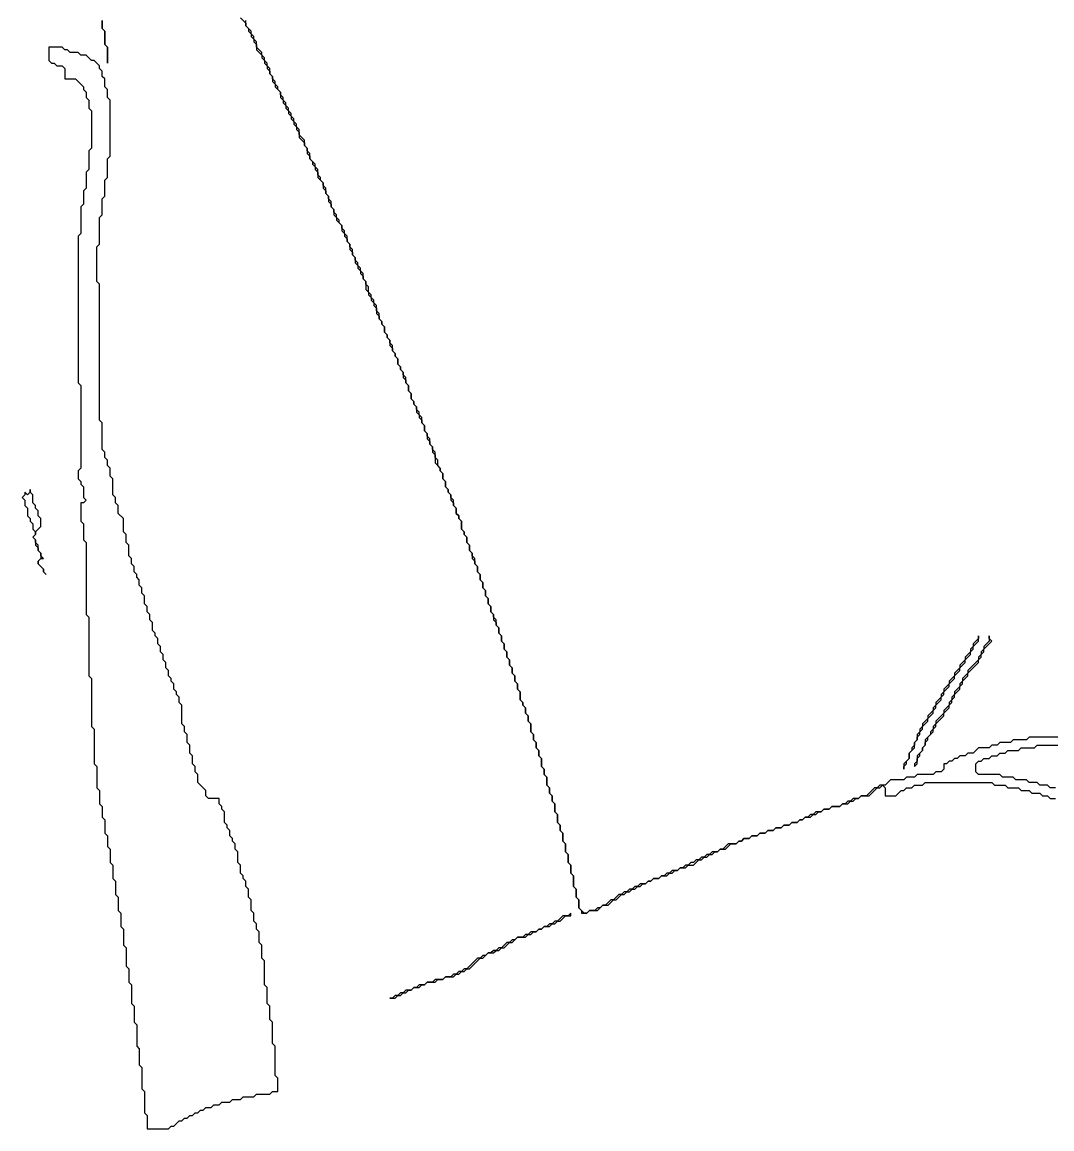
# Model space of a CAD drawing. Header units: metres. Extents: x 0 to 500, y 0 to 703.
# Drawn here: x 201.1 to 249.4, y 428 to 479.9 of the extents above; entities that cross this region are included whole.
import ezdxf

# ---------------------------------------------------------------- set-up
doc = ezdxf.new("R2010")
doc.units = ezdxf.units.M

msp = doc.modelspace()

# ---------------------------------------------------------------- linework, layer by layer
for points in [[(204.875, 480), (204.875, 479.625), (205, 479.5), (205, 478.875), (205.125, 478.75), (205.125, 478), (205.125, 478.75), (205, 478.875), (205, 479.5), (204.875, 479.625), (204.875, 480)], [(211.375, 480.125), (211.625, 479.875), (211.625, 479.75), (211.75, 479.625), (211.75, 479.5), (211.875, 479.375), (211.875, 479.25), (212, 479.125), (212, 479), (212.125, 478.875), (212.125, 478.625), (212.375, 478.375), (212.375, 478.25), (212.5, 478.125), (212.5, 478), (212.625, 477.875), (212.625, 477.75), (212.75, 477.625), (212.75, 477.5), (212.875, 477.375), (212.875, 477.125), (213, 477), (213, 476.875), (213.25, 476.625), (213.25, 476.375), (213.375, 476.25), (213.375, 476.125), (213.5, 476), (213.5, 475.875), (213.625, 475.75), (213.625, 475.625), (213.75, 475.5), (213.75, 475.375), (213.875, 475.25), (213.875, 475.125), (214, 475), (214, 474.875), (214.125, 474.75), (214.125, 474.5), (214.375, 474.25), (214.375, 474.125), (214.5, 474), (214.5, 473.75), (214.625, 473.625), (214.625, 473.5), (214.75, 473.375), (214.75, 473.25), (214.875, 473.125), (214.875, 473), (215, 472.875), (215, 472.625), (215.25, 472.375), (215.25, 472.125), (215.375, 472), (215.375, 471.875), (215.5, 471.75), (215.5, 471.5), (215.625, 471.375), (215.625, 471.25), (215.75, 471.125), (215.75, 470.875), (215.875, 470.75), (215.875, 470.625), (216.125, 470.375), (216.125, 470.125), (216.25, 470), (216.25, 469.875), (216.375, 469.75), (216.375, 469.625), (216.5, 469.5), (216.5, 469.25), (216.625, 469.125), (216.625, 469), (216.75, 468.875), (216.75, 468.625), (216.875, 468.5), (216.875, 468.375), (217, 468.25), (217, 468.125), (217.125, 468), (217.125, 467.875), (217.25, 467.75), (217.25, 467.375), (217.375, 467.25), (217.375, 467.125), (217.5, 467), (217.5, 466.875), (217.625, 466.75), (217.625, 466.625), (217.75, 466.5), (217.75, 466.25), (217.875, 466.125), (217.875, 466), (218, 465.875), (218, 465.75), (218.125, 465.625), (218.125, 465.375), (218.25, 465.25), (218.25, 465.125), (218.375, 465), (218.375, 464.75), (218.5, 464.625), (218.5, 464.5), (218.625, 464.375), (218.625, 464.25), (218.75, 464.125), (218.75, 463.875), (218.875, 463.75), (218.875, 463.625), (219, 463.5), (219, 463.25), (219.125, 463.125), (219.125, 463), (219.25, 462.875), (219.25, 462.625), (219.375, 462.5), (219.375, 462.25), (219.5, 462.125), (219.5, 462), (219.625, 461.875), (219.625, 461.625), (219.75, 461.5), (219.75, 461.375), (219.875, 461.25), (219.875, 461.125), (220, 461), (220, 460.75), (220.125, 460.625), (220.125, 460.375), (220.25, 460.25), (220.25, 460.125), (220.375, 460), (220.375, 459.75), (220.5, 459.625), (220.5, 459.25), (220.75, 459), (220.75, 458.875), (220.875, 458.75), (220.875, 458.5), (221, 458.375), (221, 458.125), (221.125, 458), (221.125, 457.875), (221.25, 457.75), (221.25, 457.5), (221.375, 457.375), (221.375, 457.25), (221.5, 457.125), (221.5, 456.875), (221.625, 456.75), (221.625, 456.625), (221.75, 456.5), (221.75, 456.125), (221.875, 456), (221.875, 455.875), (222, 455.75), (222, 455.5), (222.125, 455.375), (222.125, 455.125), (222.25, 455), (222.25, 454.75), (222.375, 454.625), (222.375, 454.5), (222.5, 454.375), (222.5, 454.125), (222.625, 454), (222.625, 453.75), (222.75, 453.625), (222.75, 453.375), (222.875, 453.25), (222.875, 453), (223, 452.875), (223, 452.625), (223.125, 452.5), (223.125, 452.25), (223.25, 452.125), (223.25, 451.875), (223.375, 451.75), (223.375, 451.625), (223.5, 451.5), (223.5, 451.25), (223.625, 451.125), (223.625, 450.875), (223.75, 450.75), (223.75, 450.5), (223.875, 450.375), (223.875, 450.125), (224, 450), (224, 449.75), (224.125, 449.625), (224.125, 449.375), (224.25, 449.25), (224.25, 449), (224.375, 448.875), (224.375, 448.625), (224.5, 448.5), (224.5, 448.125), (224.625, 448), (224.625, 447.875), (224.75, 447.75), (224.75, 447.5), (224.875, 447.375), (224.875, 447.125), (225, 447), (225, 446.625), (225.125, 446.5), (225.125, 446.25), (225.25, 446.125), (225.25, 445.875), (225.375, 445.75), (225.375, 445.5), (225.5, 445.375), (225.5, 445), (225.625, 444.875), (225.625, 444.625), (225.75, 444.5), (225.75, 444.125), (225.875, 444), (225.875, 443.75), (226, 443.625), (226, 443.375), (226.125, 443.25), (226.125, 442.875), (226.25, 442.75), (226.25, 442.375), (226.375, 442.25), (226.375, 442), (226.5, 441.875), (226.5, 441.5), (226.625, 441.375), (226.625, 441), (226.75, 440.875), (226.75, 440.5), (226.875, 440.375), (226.875, 440), (227, 439.875), (227, 439.375), (227.125, 439.25), (227.125, 438.875), (227.25, 438.75), (227.25, 438.375), (227.375, 438.25), (227.375, 438.125), (227.625, 438.125), (227.75, 438.25), (228.125, 438.25), (228.375, 438.5), (228.625, 438.5), (228.875, 438.75), (229, 438.75), (229.25, 439), (229.375, 439), (229.5, 439.125), (229.625, 439.125), (229.75, 439.25), (229.875, 439.25), (230, 439.375), (230.125, 439.375), (230.25, 439.5), (230.375, 439.5), (230.5, 439.625), (230.625, 439.625), (230.75, 439.75), (231, 439.75), (231.125, 439.875), (231.375, 439.875), (231.5, 440), (231.625, 440), (231.75, 440.125), (231.875, 440.125), (232, 440.25), (232.25, 440.25), (232.375, 440.375), (232.625, 440.375), (232.875, 440.625), (233, 440.625), (233.125, 440.75), (233.25, 440.75), (233.375, 440.875), (233.5, 440.875), (233.625, 441), (233.75, 441), (233.875, 441.125), (234.125, 441.125), (234.375, 441.375), (234.625, 441.375), (234.75, 441.5), (234.875, 441.5), (235, 441.625), (235.25, 441.625), (235.375, 441.75), (235.625, 441.75), (235.75, 441.875), (236, 441.875), (236.125, 442), (236.375, 442), (236.5, 442.125), (236.75, 442.125), (236.875, 442.25), (237.125, 442.25), (237.25, 442.375), (237.5, 442.375), (237.625, 442.5), (237.75, 442.5), (237.875, 442.625), (238.125, 442.625), (238.25, 442.75), (238.375, 442.75), (238.5, 442.875), (238.625, 442.875), (238.75, 443), (239, 443), (239.125, 443.125), (239.5, 443.125), (239.625, 443.25), (239.875, 443.25), (240, 443.375), (240.125, 443.375), (240.25, 443.5), (240.375, 443.5), (240.5, 443.625), (240.875, 443.625), (241.25, 444), (241.375, 444), (241.5, 444.125), (241.625, 444), (241.625, 443.625), (242.125, 443.625), (242.375, 443.875), (242.5, 443.875), (242.625, 444), (242.875, 444), (243, 444.125), (243.375, 444.125), (243.5, 444.25), (246.625, 444.25), (246.75, 444.125), (247.25, 444.125), (247.375, 444), (247.875, 444), (248, 443.875), (248.375, 443.875), (248.5, 443.75), (248.875, 443.75), (249, 443.625), (249.25, 443.625), (249.375, 443.5), (249.625, 443.5)], [(251, 446.375), (248.375, 446.375), (248.25, 446.25), (247.625, 446.25), (247.5, 446.125), (247, 446.125), (246.875, 446), (246.625, 446), (246.5, 445.875), (246, 445.875), (245.75, 445.625), (245.5, 445.625), (245.375, 445.5), (245.125, 445.5), (245, 445.375), (244.875, 445.375), (244.75, 445.25), (244.625, 445.25), (244.5, 445.125), (244.375, 445.125), (244.375, 444.875), (244.25, 444.75), (244, 444.75), (243.875, 444.625), (243.125, 444.625), (243, 444.5), (242.625, 444.5), (242.5, 444.375), (241.875, 444.375), (241.625, 444.125), (241.375, 444.125), (241.25, 444), (241.125, 444), (240.75, 443.625), (240.5, 443.625), (240.375, 443.5), (240.125, 443.5), (240, 443.375), (239.875, 443.375), (239.75, 443.25), (239.625, 443.25), (239.5, 443.125), (239.125, 443.125), (239, 443), (238.75, 443), (238.625, 442.875), (238.375, 442.875), (238.25, 442.75), (238.125, 442.75), (238, 442.625), (237.875, 442.625), (237.75, 442.5), (237.625, 442.5), (237.5, 442.375), (237.25, 442.375), (237.125, 442.25), (236.875, 442.25), (236.75, 442.125), (236.5, 442.125), (236.375, 442), (236.125, 442), (236, 441.875), (235.75, 441.875), (235.625, 441.75), (235.375, 441.75), (235.25, 441.625), (235, 441.625), (234.875, 441.5), (234.75, 441.5), (234.625, 441.375), (234.25, 441.375), (234, 441.125), (233.875, 441.125), (233.75, 441), (233.5, 441), (233.375, 440.875), (233.25, 440.875), (233.125, 440.75), (233, 440.75), (232.875, 440.625), (232.75, 440.625), (232.625, 440.5), (232.5, 440.5), (232.375, 440.375), (232.25, 440.375), (232.125, 440.25), (232, 440.25), (231.875, 440.125), (231.625, 440.125), (231.5, 440), (231.375, 440), (231.25, 439.875), (231.125, 439.875), (231, 439.75), (230.75, 439.75), (230.625, 439.625), (230.5, 439.625), (230.375, 439.5), (230.125, 439.5), (230, 439.375), (229.875, 439.375), (229.75, 439.25), (229.625, 439.25), (229.5, 439.125), (229.375, 439.125), (229.25, 439), (229.125, 439), (228.875, 438.75), (228.75, 438.75), (228.5, 438.5), (228.375, 438.5), (228.25, 438.375), (228.125, 438.375), (228, 438.25), (227.75, 438.25), (227.625, 438.125), (227.5, 438.125), (227.25, 438.375), (227.25, 438.75), (227.125, 438.875), (227.125, 439.25), (227, 439.375), (227, 439.875), (226.875, 440), (226.875, 440.375), (226.75, 440.5), (226.75, 440.875), (226.625, 441), (226.625, 441.375), (226.5, 441.5), (226.5, 441.875), (226.375, 442), (226.375, 442.25), (226.25, 442.375), (226.25, 442.75), (226.125, 442.875), (226.125, 443.25), (226, 443.375), (226, 443.625), (225.875, 443.75), (225.875, 444), (225.75, 444.125), (225.75, 444.5), (225.625, 444.625), (225.625, 444.875), (225.5, 445), (225.5, 445.375), (225.375, 445.5), (225.375, 445.75), (225.25, 445.875), (225.25, 446.125), (225.125, 446.25), (225.125, 446.5), (225, 446.625), (225, 447), (224.875, 447.125), (224.875, 447.375), (224.75, 447.5), (224.75, 447.75), (224.625, 447.875), (224.625, 448), (224.5, 448.125), (224.5, 448.5), (224.375, 448.625), (224.375, 448.875), (224.25, 449), (224.25, 449.25), (224.125, 449.375), (224.125, 449.625), (224, 449.75), (224, 450), (223.875, 450.125), (223.875, 450.375), (223.75, 450.5), (223.75, 450.75), (223.625, 450.875), (223.625, 451.125), (223.5, 451.25), (223.5, 451.5), (223.375, 451.625), (223.375, 451.875), (223.25, 452), (223.25, 452.125), (223.125, 452.25), (223.125, 452.5), (223, 452.625), (223, 452.875), (222.875, 453), (222.875, 453.25), (222.75, 453.375), (222.75, 453.625), (222.625, 453.75), (222.625, 454), (222.5, 454.125), (222.5, 454.375), (222.375, 454.5), (222.375, 454.75), (222.25, 454.875), (222.25, 455), (222.125, 455.125), (222.125, 455.375), (222, 455.5), (222, 455.75), (221.875, 455.875), (221.875, 456), (221.75, 456.125), (221.75, 456.5), (221.625, 456.625), (221.625, 456.75), (221.5, 456.875), (221.5, 457.125), (221.375, 457.25), (221.375, 457.5), (221.25, 457.625), (221.25, 457.75), (221.125, 457.875), (221.125, 458), (221, 458.125), (221, 458.375), (220.875, 458.5), (220.875, 458.75), (220.75, 458.875), (220.75, 459), (220.625, 459.125), (220.625, 459.375), (220.5, 459.5), (220.5, 459.75), (220.375, 459.875), (220.375, 460), (220.25, 460.125), (220.25, 460.375), (220.125, 460.5), (220.125, 460.625), (220, 460.75), (220, 461), (219.875, 461.125), (219.875, 461.375), (219.75, 461.5), (219.75, 461.625), (219.625, 461.75), (219.625, 461.875), (219.5, 462), (219.5, 462.125), (219.375, 462.25), (219.375, 462.5), (219.25, 462.625), (219.25, 462.875), (219.125, 463), (219.125, 463.25), (219, 463.375), (219, 463.5), (218.875, 463.625), (218.875, 463.75), (218.75, 463.875), (218.75, 464.125), (218.625, 464.25), (218.625, 464.375), (218.5, 464.5), (218.5, 464.75), (218.375, 464.875), (218.375, 465), (218.25, 465.125), (218.25, 465.25), (218.125, 465.375), (218.125, 465.625), (218, 465.75), (218, 465.875), (217.875, 466), (217.875, 466.25), (217.75, 466.375), (217.75, 466.625), (217.625, 466.75), (217.625, 466.875), (217.5, 467), (217.5, 467.125), (217.375, 467.25), (217.375, 467.5), (217.25, 467.625), (217.25, 467.75), (217.125, 467.875), (217.125, 468.125), (217, 468.25), (217, 468.375), (216.875, 468.5), (216.875, 468.625), (216.75, 468.75), (216.75, 468.875), (216.625, 469), (216.625, 469.25), (216.5, 469.375), (216.5, 469.5), (216.375, 469.625), (216.375, 469.875), (216.25, 470), (216.25, 470.125), (216.125, 470.25), (216.125, 470.375), (216, 470.5), (216, 470.625), (215.875, 470.75), (215.875, 470.875), (215.75, 471), (215.75, 471.125), (215.625, 471.25), (215.625, 471.5), (215.5, 471.625), (215.5, 471.75), (215.375, 471.875), (215.375, 472.125), (215.25, 472.25), (215.25, 472.375), (215.125, 472.5), (215.125, 472.625), (215, 472.75), (215, 473), (214.875, 473.125), (214.875, 473.25), (214.625, 473.5), (214.625, 473.75), (214.5, 473.875), (214.5, 474), (214.375, 474.125), (214.375, 474.375), (214.125, 474.625), (214.125, 474.875), (214, 475), (214, 475.125), (213.875, 475.25), (213.875, 475.375), (213.75, 475.5), (213.75, 475.625), (213.625, 475.75), (213.625, 475.875), (213.5, 476), (213.5, 476.125), (213.375, 476.25), (213.375, 476.375), (213.25, 476.5), (213.25, 476.625), (213.125, 476.75), (213.125, 476.875), (213, 477), (213, 477.125), (212.875, 477.25), (212.875, 477.375), (212.75, 477.5), (212.75, 477.75), (212.625, 477.875), (212.625, 478), (212.5, 478.125), (212.5, 478.25), (212.375, 478.375), (212.375, 478.5), (212.125, 478.75), (212.125, 479), (212, 479.125), (212, 479.25), (211.875, 479.375), (211.875, 479.5), (211.625, 479.75), (211.625, 480)], [(249.625, 444), (249.375, 444), (249.25, 444.125), (248.875, 444.125), (248.75, 444.25), (248.375, 444.25), (248.25, 444.375), (247.75, 444.375), (247.625, 444.5), (247.125, 444.5), (247, 444.625), (246, 444.625), (245.875, 444.75), (245.875, 445.125), (246, 445.25), (246.125, 445.25), (246.25, 445.375), (246.5, 445.375), (246.625, 445.5), (246.875, 445.5), (247, 445.625), (247.25, 445.625), (247.375, 445.75), (247.875, 445.75), (248, 445.875), (248.625, 445.875), (248.75, 446), (250.625, 446)]]:
    msp.add_lwpolyline(points)
for points in [[(202.375, 478.75), (202.375, 478.125), (202.5, 478), (202.625, 478), (202.75, 477.875), (203, 477.875), (203.125, 477.75), (203.125, 477.25), (203.625, 477.25), (204, 476.875), (204, 476.75), (204.125, 476.625), (204.125, 476.375), (204.25, 476.25), (204.25, 475.875), (204.375, 475.75), (204.375, 474), (204.25, 473.875), (204.25, 473), (204.125, 472.875), (204.125, 472.125), (204, 472), (204, 471.375), (203.875, 471.25), (203.875, 470), (203.75, 469.875), (203.75, 463), (203.875, 462.875), (203.875, 459), (203.75, 458.875), (203.75, 458.5), (203.875, 458.375), (203.875, 458.25), (204, 458.125), (204, 457.625), (204.125, 457.5), (204, 457.375), (203.875, 457.375), (203.875, 456.5), (204, 456.375), (204, 455.625), (204.125, 455.5), (204.125, 452.125), (204.25, 452), (204.25, 449.25), (204.375, 449.125), (204.375, 446.875), (204.5, 446.75), (204.5, 445.125), (204.625, 445), (204.625, 444), (204.75, 443.875), (204.75, 443.25), (204.875, 443.125), (204.875, 442.625), (205, 442.5), (205, 441.875), (205.125, 441.75), (205.125, 441.25), (205.25, 441.125), (205.25, 440.5), (205.375, 440.375), (205.375, 439.75), (205.5, 439.625), (205.5, 439), (205.625, 438.875), (205.625, 438.25), (205.75, 438.125), (205.75, 437.5), (205.875, 437.375), (205.875, 436.625), (206, 436.5), (206, 435.625), (206.125, 435.5), (206.125, 434.875), (206.25, 434.75), (206.25, 433.875), (206.375, 433.75), (206.375, 433), (206.5, 432.875), (206.5, 431.875), (206.625, 431.75), (206.625, 431), (206.75, 430.875), (206.75, 429.875), (206.875, 429.75), (206.875, 428.75), (207, 428.625), (207, 428), (208, 428), (208.125, 428.125), (208.25, 428.125), (208.5, 428.375), (208.625, 428.375), (208.75, 428.5), (208.875, 428.5), (209, 428.625), (209.125, 428.625), (209.25, 428.75), (209.375, 428.75), (209.5, 428.875), (209.625, 428.875), (209.75, 429), (210, 429), (210.125, 429.125), (210.375, 429.125), (210.5, 429.25), (210.875, 429.25), (211, 429.375), (211.375, 429.375), (211.5, 429.5), (212, 429.5), (212.125, 429.625), (212.75, 429.625), (212.875, 429.75), (213.125, 429.75), (213.125, 430.375), (213, 430.5), (213, 431.875), (212.875, 432), (212.875, 433), (212.75, 433.125), (212.75, 433.75), (212.625, 433.875), (212.625, 434.625), (212.5, 434.75), (212.5, 435.875), (212.375, 436), (212.375, 436.625), (212.25, 436.75), (212.25, 437.25), (212.125, 437.375), (212.125, 437.625), (212, 437.75), (212, 438.125), (211.875, 438.25), (211.875, 438.75), (211.75, 438.875), (211.75, 439.25), (211.625, 439.375), (211.625, 439.625), (211.5, 439.75), (211.5, 439.875), (211.375, 440), (211.375, 440.375), (211.25, 440.5), (211.25, 441), (211.125, 441.125), (211.125, 441.375), (211, 441.5), (211, 441.625), (210.875, 441.75), (210.875, 442), (210.75, 442.125), (210.75, 442.25), (210.625, 442.375), (210.625, 442.875), (210.5, 443), (210.5, 443.125), (210.375, 443.25), (210.375, 443.5), (209.875, 443.5), (209.75, 443.625), (209.75, 443.875), (209.375, 444.25), (209.375, 444.625), (209.25, 444.75), (209.25, 445), (209.125, 445.125), (209.125, 445.5), (209, 445.625), (209, 446), (208.875, 446.125), (208.875, 446.5), (208.75, 446.625), (208.75, 446.875), (208.625, 447), (208.625, 447.875), (208.5, 448), (208.5, 448.25), (208.375, 448.375), (208.375, 448.5), (208.25, 448.625), (208.25, 448.875), (208.125, 449), (208.125, 449.125), (208, 449.25), (208, 449.5), (207.875, 449.625), (207.875, 449.875), (207.75, 450), (207.75, 450.25), (207.625, 450.375), (207.625, 450.625), (207.5, 450.75), (207.5, 451), (207.375, 451.125), (207.375, 451.25), (207.25, 451.375), (207.25, 451.75), (207.125, 451.875), (207.125, 452.125), (207, 452.25), (207, 452.5), (206.875, 452.625), (206.875, 453), (206.75, 453.125), (206.75, 453.375), (206.625, 453.5), (206.625, 453.75), (206.5, 453.875), (206.5, 454), (206.375, 454.125), (206.375, 454.375), (206.25, 454.5), (206.25, 454.75), (206.125, 454.875), (206.125, 455.375), (206, 455.5), (206, 455.875), (205.875, 456), (205.875, 456.625), (205.625, 456.875), (205.625, 457.25), (205.5, 457.375), (205.5, 457.625), (205.375, 457.75), (205.375, 458.5), (205.25, 458.625), (205.25, 459), (205.125, 459.125), (205.125, 459.375), (205, 459.5), (205, 459.75), (204.875, 459.875), (204.875, 461.125), (204.75, 461.25), (204.75, 467.625), (204.625, 467.75), (204.625, 469.375), (204.75, 469.5), (204.75, 470.75), (204.875, 470.875), (204.875, 471.625), (205, 471.75), (205, 472.5), (205.125, 472.625), (205.125, 473.5), (205.25, 473.625), (205.25, 476.25), (205.125, 476.375), (205.125, 476.75), (205, 476.875), (205, 477.25), (204.875, 477.375), (204.875, 477.625), (204.75, 477.75), (204.75, 477.875), (204.5, 478.125), (204.375, 478.125), (204.125, 478.375), (203.875, 478.375), (203.75, 478.5), (203.375, 478.5), (203.25, 478.625), (203.125, 478.625), (203, 478.75)], [(201.5, 458), (201.5, 457.875), (201.375, 457.75), (201.25, 457.875), (201.25, 457.75), (201.125, 457.625), (201.25, 457.5), (201.25, 457.25), (201.375, 457.125), (201.375, 456.75), (201.5, 456.625), (201.5, 456.5), (201.625, 456.375), (201.625, 456.125), (201.75, 456), (201.75, 455.875), (201.625, 455.75), (201.75, 455.625), (201.75, 455.375), (201.875, 455.25), (201.875, 455.125), (202, 455), (202, 454.75), (201.875, 454.625), (201.875, 454.5), (202.125, 454.25), (202.125, 454.125), (202.25, 454), (202.125, 454.125), (202.125, 454.25), (201.875, 454.5), (201.875, 454.625), (202, 454.75), (202.125, 454.75), (202, 454.875), (202, 455), (201.875, 455.125), (201.875, 455.375), (201.75, 455.5), (201.75, 455.625), (201.625, 455.75), (201.75, 455.875), (201.75, 456), (202, 456.25), (202, 456.625), (201.875, 456.75), (201.875, 457), (201.75, 457.125), (201.75, 457.25), (201.625, 457.375), (201.625, 457.75), (201.5, 457.875)], [(246, 451.125), (246, 451), (245.75, 450.75), (245.75, 450.625), (245.625, 450.5), (245.625, 450.375), (245.375, 450.125), (245.375, 450), (245.125, 449.75), (245.125, 449.625), (244.875, 449.375), (244.875, 449.25), (244.625, 449), (244.625, 448.875), (244.375, 448.625), (244.375, 448.5), (244.25, 448.375), (244.25, 448.25), (244, 448), (244, 447.875), (243.875, 447.75), (243.875, 447.625), (243.625, 447.375), (243.625, 447.25), (243.375, 447), (243.375, 446.875), (243.25, 446.75), (243.25, 446.625), (243.125, 446.5), (243.125, 446.25), (243, 446.125), (243, 446), (242.875, 445.875), (242.875, 445.75), (242.75, 445.625), (242.75, 445.375), (242.5, 445.125), (242.5, 444.875), (242.5, 445), (242.625, 445.125), (242.625, 445.25), (242.75, 445.375), (242.75, 445.625), (243, 445.875), (243, 446.125), (243.125, 446.25), (243.125, 446.375), (243.25, 446.5), (243.25, 446.625), (243.375, 446.75), (243.375, 446.875), (243.625, 447.125), (243.625, 447.25), (243.875, 447.5), (243.875, 447.625), (244, 447.75), (244, 447.875), (244.25, 448.125), (244.25, 448.25), (244.375, 448.375), (244.375, 448.5), (244.625, 448.75), (244.625, 448.875), (244.875, 449.125), (244.875, 449.25), (245.125, 449.5), (245.125, 449.625), (245.375, 449.875), (245.375, 450), (245.625, 450.25), (245.625, 450.375), (245.75, 450.5), (245.75, 450.625), (246, 450.875)], [(246.5, 451.125), (246.5, 450.875), (246.25, 450.625), (246.25, 450.5), (246.125, 450.375), (246.125, 450.25), (246, 450.125), (246, 450), (245.5, 449.5), (245.5, 449.375), (245.25, 449.125), (245.25, 449), (245.125, 448.875), (245.125, 448.75), (244.875, 448.5), (244.875, 448.375), (244.75, 448.25), (244.75, 448.125), (244.625, 448), (244.625, 447.875), (244.375, 447.625), (244.375, 447.5), (244, 447.125), (244, 447), (243.875, 446.875), (243.875, 446.75), (243.75, 446.625), (243.75, 446.5), (243.5, 446.25), (243.5, 446), (243.375, 445.875), (243.375, 445.75), (243.125, 445.5), (243.125, 445.25), (243, 445.125), (243, 445), (243.125, 445.125), (243.125, 445.375), (243.25, 445.5), (243.25, 445.625), (243.375, 445.75), (243.375, 445.875), (243.5, 446), (243.5, 446.125), (243.625, 446.25), (243.625, 446.375), (243.875, 446.625), (243.875, 446.75), (244, 446.875), (244, 447), (244.375, 447.375), (244.375, 447.5), (244.625, 447.75), (244.625, 447.875), (244.75, 448), (244.75, 448.125), (244.875, 448.25), (244.875, 448.375), (245.125, 448.625), (245.125, 448.75), (245.25, 448.875), (245.25, 449), (245.5, 449.25), (245.5, 449.375), (246, 449.875), (246, 450), (246.125, 450.125), (246.125, 450.25), (246.25, 450.375), (246.25, 450.5), (246.625, 450.875), (246.5, 451)], [(226.875, 438.125), (226.75, 438), (226.5, 438), (226.25, 437.75), (226.125, 437.75), (226, 437.625), (225.875, 437.625), (225.75, 437.5), (225.625, 437.5), (225.5, 437.375), (225.375, 437.375), (225.25, 437.25), (225, 437.25), (224.875, 437.125), (224.75, 437.125), (224.625, 437), (224.375, 437), (224.25, 436.875), (224.125, 436.875), (224, 436.75), (223.875, 436.75), (223.625, 436.5), (223.5, 436.5), (223.375, 436.375), (223.25, 436.375), (223.125, 436.25), (223, 436.25), (222.875, 436.125), (222.75, 436.125), (222.625, 436), (222.5, 436), (222, 435.5), (221.875, 435.5), (221.75, 435.375), (221.625, 435.375), (221.5, 435.25), (221.375, 435.25), (221.25, 435.125), (221, 435.125), (220.875, 435), (220.5, 435), (220.375, 434.875), (220.125, 434.875), (220, 434.75), (219.75, 434.75), (219.625, 434.625), (219.5, 434.625), (219.375, 434.5), (219.125, 434.5), (219, 434.375), (218.875, 434.375), (218.75, 434.25), (218.625, 434.25), (218.5, 434.125), (218.375, 434.125), (218.625, 434.125), (218.75, 434.25), (218.875, 434.25), (219, 434.375), (219.125, 434.375), (219.25, 434.5), (219.375, 434.5), (219.5, 434.625), (219.75, 434.625), (219.875, 434.75), (220, 434.75), (220.125, 434.875), (220.5, 434.875), (220.625, 435), (220.875, 435), (221, 435.125), (221.375, 435.125), (221.5, 435.25), (221.625, 435.25), (221.75, 435.375), (221.875, 435.375), (222, 435.5), (222.125, 435.5), (222.625, 436), (222.75, 436), (223, 436.25), (223.25, 436.25), (223.375, 436.375), (223.5, 436.375), (223.625, 436.5), (223.75, 436.5), (224, 436.75), (224.125, 436.75), (224.375, 437), (224.75, 437), (224.875, 437.125), (225, 437.125), (225.125, 437.25), (225.25, 437.25), (225.375, 437.375), (225.5, 437.375), (225.625, 437.5), (225.875, 437.5), (226, 437.625), (226.125, 437.625), (226.25, 437.75), (226.375, 437.75), (226.625, 438), (226.875, 438)]]:
    msp.add_lwpolyline(points, close=True)

doc.saveas('drawing.dxf')
